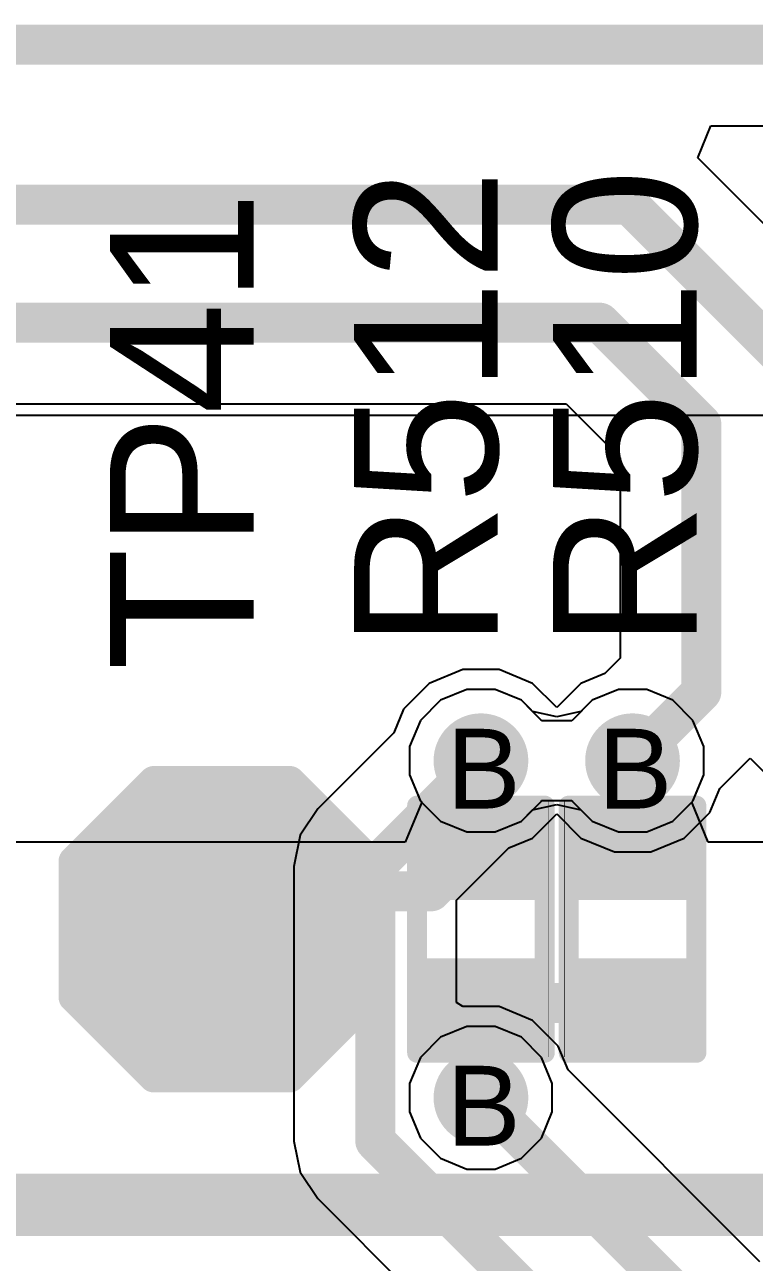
# Model space of a CAD drawing. Header units: inches. Extents: x 0 to 5379, y 0 to 5429.
# Drawn here: x 65.95 to 70.6, y 141.98 to 149.86 of the extents above; entities that cross this region are included whole.
import ezdxf

# ---------------------------------------------------------------- set-up
doc = ezdxf.new("R2010")
doc.units = ezdxf.units.IN
for name, color, linetype in [('Bottom Layer', 5, 'Continuous'), ('Bottom Solder', 6, 'Continuous'), ('Drill Drawing', 1, 'Continuous'), ('GND01', 16, 'Continuous'), ('GND02', 76, 'Continuous'), ('PWR', 156, 'Continuous'), ('SIG 01', 90, 'Continuous'), ('Top Layer', 1, 'Continuous'), ('Top Overlay', 2, 'Continuous'), ('Top Paste', 8, 'Continuous'), ('Top Solder', 216, 'Continuous'), ('Via Holes', 16, 'Continuous')]:
    doc.layers.add(name, color=color, linetype=linetype)
doc.styles.add('Arial', font='', dxfattribs={"height": 0.2})
doc.styles.get('Arial').set_extended_font_data('Arial')

# ---------------------------------------------------------------- blocks, each defined once
blk = doc.blocks.new('T__________158')
at = {"layer": 'Top Layer'}
blk.add_hatch(color=1, dxfattribs=at).paths.add_polyline_path([(0.381, 0.762), (-0.381, 0.762), (-0.762, 0.381), (-0.762, -0.381), (-0.381, -0.762), (0.381, -0.762), (0.762, -0.381), (0.762, 0.381)])
at = {"layer": 'Top Paste'}
blk.add_hatch(color=8, dxfattribs=at).paths.add_polyline_path([(0.381, 0.762), (-0.381, 0.762), (-0.762, 0.381), (-0.762, -0.381), (-0.381, -0.762), (0.381, -0.762), (0.762, -0.381), (0.762, 0.381)])
at = {"layer": 'Top Solder'}
blk.add_hatch(color=216, dxfattribs=at).paths.add_polyline_path([(0.4318, 0.8636), (-0.4318, 0.8636), (-0.8636, 0.4318), (-0.8636, -0.4318), (-0.4318, -0.8636), (0.4318, -0.8636), (0.8636, -0.4318), (0.8636, 0.4318)])
at = {"layer": 'Top Overlay'}
for points in [[(-0.4318, 0.9398, 0.2, 0.2, 0), (-0.9398, 0.4318, 0.2, 0.2, 0)], [(-0.4318, 0.9398, 0.2, 0.2, 0), (0.4318, 0.9398, 0.2, 0.2, 0)], [(0.4318, 0.9398, 0.2, 0.2, 0), (0.9398, 0.4318, 0.2, 0.2, 0)], [(-0.9398, 0.4318, 0.2, 0.2, 0), (-0.9398, -0.4318, 0.2, 0.2, 0)], [(0.9398, 0.4318, 0.2, 0.2, 0), (0.9398, -0.4318, 0.2, 0.2, 0)], [(-0.9398, -0.4318, 0.2, 0.2, 0), (-0.4318, -0.9398, 0.2, 0.2, 0)], [(0.9398, -0.4318, 0.2, 0.2, 0), (0.4318, -0.9398, 0.2, 0.2, 0)], [(-0.4318, -0.9398, 0.2, 0.2, 0), (0.4318, -0.9398, 0.2, 0.2, 0)]]:
    blk.add_lwpolyline(points, format="xyseb", dxfattribs=at)
for points in [[(-0.4818, 0.9398, 0.1, 0.1, 1), (-0.3818, 0.9398, 0.1, 0.1, 1)], [(-0.4818, 0.9398, 0.1, 0.1, 1), (-0.3818, 0.9398, 0.1, 0.1, 1)], [(0.3818, 0.9398, 0.1, 0.1, 1), (0.4818, 0.9398, 0.1, 0.1, 1)], [(0.3818, 0.9398, 0.1, 0.1, 1), (0.4818, 0.9398, 0.1, 0.1, 1)], [(-0.9898, 0.4318, 0.1, 0.1, 1), (-0.8898, 0.4318, 0.1, 0.1, 1)], [(-0.9898, 0.4318, 0.1, 0.1, 1), (-0.8898, 0.4318, 0.1, 0.1, 1)], [(0.8898, 0.4318, 0.1, 0.1, 1), (0.9898, 0.4318, 0.1, 0.1, 1)], [(0.8898, 0.4318, 0.1, 0.1, 1), (0.9898, 0.4318, 0.1, 0.1, 1)], [(-0.9898, -0.4318, 0.1, 0.1, 1), (-0.8898, -0.4318, 0.1, 0.1, 1)], [(-0.9898, -0.4318, 0.1, 0.1, 1), (-0.8898, -0.4318, 0.1, 0.1, 1)], [(0.8898, -0.4318, 0.1, 0.1, 1), (0.9898, -0.4318, 0.1, 0.1, 1)], [(0.8898, -0.4318, 0.1, 0.1, 1), (0.9898, -0.4318, 0.1, 0.1, 1)], [(-0.4818, -0.9398, 0.1, 0.1, 1), (-0.3818, -0.9398, 0.1, 0.1, 1)], [(-0.4818, -0.9398, 0.1, 0.1, 1), (-0.3818, -0.9398, 0.1, 0.1, 1)], [(0.3818, -0.9398, 0.1, 0.1, 1), (0.4818, -0.9398, 0.1, 0.1, 1)], [(0.3818, -0.9398, 0.1, 0.1, 1), (0.4818, -0.9398, 0.1, 0.1, 1)]]:
    blk.add_lwpolyline(points, format="xyseb", close=True, dxfattribs=at)
blk = doc.blocks.new('R___0402_267')
at = {"layer": 'Top Layer'}
for points in [[(-0.6985, -0.3175), (-0.6985, 0.3175), (-0.2413, 0.3175), (-0.2413, -0.3175)], [(0.2413, -0.3175), (0.2413, 0.3175), (0.6985, 0.3175), (0.6985, -0.3175)]]:
    blk.add_hatch(color=1, dxfattribs=at).paths.add_polyline_path(points)
at = {"layer": 'Top Paste'}
for points in [[(-0.6985, -0.3175), (-0.6985, 0.3175), (-0.2413, 0.3175), (-0.2413, -0.3175)], [(0.2413, -0.3175), (0.2413, 0.3175), (0.6985, 0.3175), (0.6985, -0.3175)]]:
    blk.add_hatch(color=8, dxfattribs=at).paths.add_polyline_path(points)
at = {"layer": 'Top Solder'}
for points in [[(-0.7535, -0.3725), (-0.7535, 0.3725), (-0.1863, 0.3725), (-0.1863, -0.3725)], [(0.1863, -0.3725), (0.1863, 0.3725), (0.7535, 0.3725), (0.7535, -0.3725)]]:
    blk.add_hatch(color=216, dxfattribs=at).paths.add_polyline_path(points)
at = {"layer": 'Top Overlay'}
for points in [[(-0.7874, 0.4064, 0.127, 0.127, 0), (0.7874, 0.4064, 0.127, 0.127, 0)], [(-0.7874, 0.4064, 0.127, 0.127, 0), (-0.7874, -0.4064, 0.127, 0.127, 0)], [(0.7874, 0.4064, 0.127, 0.127, 0), (0.7874, -0.4064, 0.127, 0.127, 0)], [(-0.7874, -0.4064, 0.127, 0.127, 0), (0.7874, -0.4064, 0.127, 0.127, 0)], [(-0.8128, -0.4318, 0.00323, 0.00323, 0), (0.8128, -0.4318, 0.00323, 0.00323, 0)]]:
    blk.add_lwpolyline(points, format="xyseb", dxfattribs=at)
for points in [[(-0.8191, 0.4064, 0.0635, 0.0635, 1), (-0.7556, 0.4064, 0.0635, 0.0635, 1)], [(-0.8191, 0.4064, 0.0635, 0.0635, 1), (-0.7556, 0.4064, 0.0635, 0.0635, 1)], [(0.7556, 0.4064, 0.0635, 0.0635, 1), (0.8191, 0.4064, 0.0635, 0.0635, 1)], [(0.7556, 0.4064, 0.0635, 0.0635, 1), (0.8191, 0.4064, 0.0635, 0.0635, 1)], [(-0.8191, -0.4064, 0.0635, 0.0635, 1), (-0.7556, -0.4064, 0.0635, 0.0635, 1)], [(-0.8191, -0.4064, 0.0635, 0.0635, 1), (-0.7556, -0.4064, 0.0635, 0.0635, 1)], [(0.7556, -0.4064, 0.0635, 0.0635, 1), (0.8191, -0.4064, 0.0635, 0.0635, 1)], [(0.7556, -0.4064, 0.0635, 0.0635, 1), (0.8191, -0.4064, 0.0635, 0.0635, 1)], [(-0.8136, -0.4318, 0.00161, 0.00161, 1), (-0.812, -0.4318, 0.00161, 0.00161, 1)], [(0.812, -0.4318, 0.00161, 0.00161, 1), (0.8136, -0.4318, 0.00161, 0.00161, 1)]]:
    blk.add_lwpolyline(points, format="xyseb", close=True, dxfattribs=at)
blk = doc.blocks.new('R___0402_269')
at = {"layer": 'Top Layer'}
for points in [[(-0.6985, -0.3175), (-0.6985, 0.3175), (-0.2413, 0.3175), (-0.2413, -0.3175)], [(0.2413, -0.3175), (0.2413, 0.3175), (0.6985, 0.3175), (0.6985, -0.3175)]]:
    blk.add_hatch(color=1, dxfattribs=at).paths.add_polyline_path(points)
at = {"layer": 'Top Paste'}
for points in [[(-0.6985, -0.3175), (-0.6985, 0.3175), (-0.2413, 0.3175), (-0.2413, -0.3175)], [(0.2413, -0.3175), (0.2413, 0.3175), (0.6985, 0.3175), (0.6985, -0.3175)]]:
    blk.add_hatch(color=8, dxfattribs=at).paths.add_polyline_path(points)
at = {"layer": 'Top Solder'}
for points in [[(-0.7535, -0.3725), (-0.7535, 0.3725), (-0.1863, 0.3725), (-0.1863, -0.3725)], [(0.1863, -0.3725), (0.1863, 0.3725), (0.7535, 0.3725), (0.7535, -0.3725)]]:
    blk.add_hatch(color=216, dxfattribs=at).paths.add_polyline_path(points)
at = {"layer": 'Top Overlay'}
for points in [[(0.7874, 0.4064, 0.127, 0.127, 0), (-0.7874, 0.4064, 0.127, 0.127, 0)], [(-0.7874, -0.4064, 0.127, 0.127, 0), (-0.7874, 0.4064, 0.127, 0.127, 0)], [(0.7874, -0.4064, 0.127, 0.127, 0), (0.7874, 0.4064, 0.127, 0.127, 0)], [(0.7874, -0.4064, 0.127, 0.127, 0), (-0.7874, -0.4064, 0.127, 0.127, 0)], [(0.8128, -0.4318, 0.00323, 0.00323, 0), (-0.8128, -0.4318, 0.00323, 0.00323, 0)]]:
    blk.add_lwpolyline(points, format="xyseb", dxfattribs=at)
for points in [[(-0.8191, 0.4064, 0.0635, 0.0635, 1), (-0.7556, 0.4064, 0.0635, 0.0635, 1)], [(-0.8191, 0.4064, 0.0635, 0.0635, 1), (-0.7556, 0.4064, 0.0635, 0.0635, 1)], [(0.7556, 0.4064, 0.0635, 0.0635, 1), (0.8191, 0.4064, 0.0635, 0.0635, 1)], [(0.7556, 0.4064, 0.0635, 0.0635, 1), (0.8191, 0.4064, 0.0635, 0.0635, 1)], [(-0.8191, -0.4064, 0.0635, 0.0635, 1), (-0.7556, -0.4064, 0.0635, 0.0635, 1)], [(-0.8191, -0.4064, 0.0635, 0.0635, 1), (-0.7556, -0.4064, 0.0635, 0.0635, 1)], [(0.7556, -0.4064, 0.0635, 0.0635, 1), (0.8191, -0.4064, 0.0635, 0.0635, 1)], [(0.7556, -0.4064, 0.0635, 0.0635, 1), (0.8191, -0.4064, 0.0635, 0.0635, 1)], [(-0.8136, -0.4318, 0.00161, 0.00161, 1), (-0.812, -0.4318, 0.00161, 0.00161, 1)], [(0.812, -0.4318, 0.00161, 0.00161, 1), (0.8136, -0.4318, 0.00161, 0.00161, 1)]]:
    blk.add_lwpolyline(points, format="xyseb", close=True, dxfattribs=at)

msp = doc.modelspace()

# ---------------------------------------------------------------- hatches: boundary and pattern name
at = {"layer": 'Bottom Layer'}
h = msp.add_hatch(color=5, dxfattribs=at)
edge = h.paths.add_edge_path()
edge.add_arc((68.8594, 145.1716), 0.2, 0, 360)
h = msp.add_hatch(color=5, dxfattribs=at)
edge = h.paths.add_edge_path()
edge.add_arc((69.8246, 145.1716), 0.2, 0, 360)
h = msp.add_hatch(color=5, dxfattribs=at)
edge = h.paths.add_edge_path()
edge.add_arc((68.8594, 143.0248), 0.2, 0, 360)
at = {"layer": 'Bottom Solder'}
h = msp.add_hatch(color=6, dxfattribs=at)
edge = h.paths.add_edge_path()
edge.add_arc((68.8594, 145.1716), 0.3016, 0, 360)
h = msp.add_hatch(color=6, dxfattribs=at)
edge = h.paths.add_edge_path()
edge.add_arc((69.8246, 145.1716), 0.3016, 0, 360)
h = msp.add_hatch(color=6, dxfattribs=at)
edge = h.paths.add_edge_path()
edge.add_arc((68.8594, 143.0248), 0.3016, 0, 360)
at = {"layer": 'GND01'}
h = msp.add_hatch(color=16, dxfattribs=at)
edge = h.paths.add_edge_path()
edge.add_arc((68.8594, 145.1716), 0.2, 0, 360)
h = msp.add_hatch(color=16, dxfattribs=at)
edge = h.paths.add_edge_path()
edge.add_arc((69.8246, 145.1716), 0.2, 0, 360)
h = msp.add_hatch(color=16, dxfattribs=at)
edge = h.paths.add_edge_path()
edge.add_arc((68.8594, 143.0248), 0.2, 0, 360)
at = {"layer": 'GND02'}
h = msp.add_hatch(color=76, dxfattribs=at)
edge = h.paths.add_edge_path()
edge.add_arc((68.8594, 145.1716), 0.2, 0, 360)
h = msp.add_hatch(color=76, dxfattribs=at)
edge = h.paths.add_edge_path()
edge.add_arc((69.8246, 145.1716), 0.2, 0, 360)
h = msp.add_hatch(color=76, dxfattribs=at)
edge = h.paths.add_edge_path()
edge.add_arc((68.8594, 143.0248), 0.2, 0, 360)
at = {"layer": 'PWR'}
h = msp.add_hatch(color=156, dxfattribs=at)
edge = h.paths.add_edge_path()
edge.add_arc((68.8594, 145.1716), 0.2, 0, 360)
h = msp.add_hatch(color=156, dxfattribs=at)
edge = h.paths.add_edge_path()
edge.add_arc((69.8246, 145.1716), 0.2, 0, 360)
h = msp.add_hatch(color=156, dxfattribs=at)
edge = h.paths.add_edge_path()
edge.add_arc((68.8594, 143.0248), 0.2, 0, 360)
at = {"layer": 'SIG 01'}
h = msp.add_hatch(color=90, dxfattribs=at)
edge = h.paths.add_edge_path()
edge.add_arc((68.8594, 145.1716), 0.2, 0, 360)
h = msp.add_hatch(color=90, dxfattribs=at)
edge = h.paths.add_edge_path()
edge.add_arc((69.8246, 145.1716), 0.2, 0, 360)
h = msp.add_hatch(color=90, dxfattribs=at)
edge = h.paths.add_edge_path()
edge.add_arc((68.8594, 143.0248), 0.2, 0, 360)
at = {"layer": 'Top Layer'}
h = msp.add_hatch(color=1, dxfattribs=at)
edge = h.paths.add_edge_path()
edge.add_arc((68.8594, 145.1716), 0.2, 0, 360)
h = msp.add_hatch(color=1, dxfattribs=at)
edge = h.paths.add_edge_path()
edge.add_arc((69.8246, 145.1716), 0.2, 0, 360)
h = msp.add_hatch(color=1, dxfattribs=at)
edge = h.paths.add_edge_path()
edge.add_arc((68.8594, 143.0248), 0.2, 0, 360)
at = {"layer": 'Top Solder'}
h = msp.add_hatch(color=216, dxfattribs=at)
edge = h.paths.add_edge_path()
edge.add_arc((68.8594, 145.1716), 0.3016, 0, 360)
h = msp.add_hatch(color=216, dxfattribs=at)
edge = h.paths.add_edge_path()
edge.add_arc((69.8246, 145.1716), 0.3016, 0, 360)
h = msp.add_hatch(color=216, dxfattribs=at)
edge = h.paths.add_edge_path()
edge.add_arc((68.8594, 143.0248), 0.3016, 0, 360)
at = {"layer": 'Via Holes'}
h = msp.add_hatch(color=7, dxfattribs=at)
edge = h.paths.add_edge_path()
edge.add_arc((68.8594, 145.1716), 0.1, 0, 360)
h = msp.add_hatch(color=7, dxfattribs=at)
edge = h.paths.add_edge_path()
edge.add_arc((69.8246, 145.1716), 0.1, 0, 360)
h = msp.add_hatch(color=7, dxfattribs=at)
edge = h.paths.add_edge_path()
edge.add_arc((68.8594, 143.0248), 0.1, 0, 360)

# ---------------------------------------------------------------- linework, layer by layer
at = {"layer": 'Bottom Layer'}
for p, q in [((68.7691, 145.6256), (68.6022, 145.5565)), ((68.9497, 145.6256), (68.7691, 145.6256)), ((69.1166, 145.5565), (68.9497, 145.6256)), ((69.7343, 145.6256), (69.5674, 145.5565)), ((69.9149, 145.6256), (69.7343, 145.6256)), ((70.0818, 145.5565), (69.9149, 145.6256)), ((68.6022, 145.5565), (68.4745, 145.4288)), ((69.2443, 145.4288), (69.1166, 145.5565)), ((69.5674, 145.5565), (69.4397, 145.4288)), ((70.2095, 145.4288), (70.0818, 145.5565)), ((68.4745, 145.4288), (68.4054, 145.2619)), ((69.2458, 145.4252), (69.2443, 145.4288)), ((69.4382, 145.4252), (69.2458, 145.4252)), ((69.4397, 145.4288), (69.4382, 145.4252)), ((70.2786, 145.2619), (70.2095, 145.4288)), ((68.4054, 145.2619), (68.4054, 145.0813)), ((70.2786, 145.0813), (70.2786, 145.2619)), ((68.4054, 145.0813), (68.4745, 144.9144)), ((70.2095, 144.9144), (70.2786, 145.0813)), ((68.4745, 144.9144), (68.6022, 144.7867)), ((69.1166, 144.7867), (69.2443, 144.9144)), ((69.2443, 144.9144), (69.2458, 144.918)), ((69.2458, 144.918), (69.4382, 144.918)), ((69.4382, 144.918), (69.4397, 144.9144)), ((69.4397, 144.9144), (69.5674, 144.7867)), ((70.0818, 144.7867), (70.2095, 144.9144)), ((68.6022, 144.7867), (68.7691, 144.7176)), ((68.9497, 144.7176), (69.1166, 144.7867)), ((69.5674, 144.7867), (69.7343, 144.7176)), ((69.9149, 144.7176), (70.0818, 144.7867)), ((68.7691, 144.7176), (68.9497, 144.7176)), ((69.7343, 144.7176), (69.9149, 144.7176)), ((68.7691, 143.4788), (68.6022, 143.4097)), ((68.9497, 143.4788), (68.7691, 143.4788)), ((69.1166, 143.4097), (68.9497, 143.4788)), ((68.6022, 143.4097), (68.4745, 143.282)), ((69.2443, 143.282), (69.1166, 143.4097)), ((68.4745, 143.282), (68.4054, 143.1151)), ((69.3134, 143.1151), (69.2443, 143.282)), ((68.4054, 143.1151), (68.4054, 142.9345)), ((69.3134, 142.9345), (69.3134, 143.1151)), ((68.4054, 142.9345), (68.4745, 142.7676)), ((69.2443, 142.7676), (69.3134, 142.9345)), ((68.4745, 142.7676), (68.6022, 142.6399)), ((69.1166, 142.6399), (69.2443, 142.7676)), ((68.6022, 142.6399), (68.7691, 142.5708)), ((68.9497, 142.5708), (69.1166, 142.6399)), ((68.7691, 142.5708), (68.9497, 142.5708))]:
    msp.add_line(p, q, dxfattribs=at)
at = {"layer": 'GND01'}
for p, q in [((68.7691, 145.6256), (68.6022, 145.5565)), ((68.9497, 145.6256), (68.7691, 145.6256)), ((69.1166, 145.5565), (68.9497, 145.6256)), ((69.7343, 145.6256), (69.5674, 145.5565)), ((69.9149, 145.6256), (69.7343, 145.6256)), ((70.0818, 145.5565), (69.9149, 145.6256)), ((68.6022, 145.5565), (68.4745, 145.4288)), ((69.1881, 145.485), (69.1166, 145.5565)), ((69.5674, 145.5565), (69.4959, 145.485)), ((70.2095, 145.4288), (70.0818, 145.5565)), ((69.342, 145.4506), (69.1881, 145.485)), ((69.4959, 145.485), (69.342, 145.4506)), ((68.4745, 145.4288), (68.4054, 145.2619)), ((70.2786, 145.2619), (70.2095, 145.4288)), ((68.4054, 145.2619), (68.4054, 145.0813)), ((70.2786, 145.0813), (70.2786, 145.2619)), ((68.4054, 145.0813), (68.4745, 144.9144)), ((70.2095, 144.9144), (70.2786, 145.0813)), ((68.4745, 144.9144), (68.6022, 144.7867)), ((69.1881, 144.8582), (69.342, 144.8926)), ((69.342, 144.8926), (69.4959, 144.8582)), ((70.0818, 144.7867), (70.2095, 144.9144)), ((69.1166, 144.7867), (69.1881, 144.8582)), ((69.4959, 144.8582), (69.5674, 144.7867)), ((68.6022, 144.7867), (68.7691, 144.7176)), ((68.9497, 144.7176), (69.1166, 144.7867)), ((69.5674, 144.7867), (69.7343, 144.7176)), ((69.9149, 144.7176), (70.0818, 144.7867)), ((68.7691, 144.7176), (68.9497, 144.7176)), ((69.7343, 144.7176), (69.9149, 144.7176)), ((68.7691, 143.4788), (68.6022, 143.4097)), ((68.9497, 143.4788), (68.7691, 143.4788)), ((69.1166, 143.4097), (68.9497, 143.4788)), ((68.6022, 143.4097), (68.4745, 143.282)), ((69.2443, 143.282), (69.1166, 143.4097)), ((68.4745, 143.282), (68.4054, 143.1151)), ((69.3134, 143.1151), (69.2443, 143.282)), ((68.4054, 143.1151), (68.4054, 142.9345)), ((69.3134, 142.9345), (69.3134, 143.1151)), ((68.4054, 142.9345), (68.4745, 142.7676)), ((69.2443, 142.7676), (69.3134, 142.9345)), ((68.4745, 142.7676), (68.6022, 142.6399)), ((69.1166, 142.6399), (69.2443, 142.7676)), ((68.6022, 142.6399), (68.7691, 142.5708)), ((68.9497, 142.5708), (69.1166, 142.6399)), ((68.7691, 142.5708), (68.9497, 142.5708))]:
    msp.add_line(p, q, dxfattribs=at)
at = {"layer": 'GND02'}
for p, q in [((68.7691, 145.6256), (68.6022, 145.5565)), ((68.9497, 145.6256), (68.7691, 145.6256)), ((69.1166, 145.5565), (68.9497, 145.6256)), ((69.7343, 145.6256), (69.5674, 145.5565)), ((69.9149, 145.6256), (69.7343, 145.6256)), ((70.0818, 145.5565), (69.9149, 145.6256)), ((68.6022, 145.5565), (68.4745, 145.4288)), ((69.1881, 145.485), (69.1166, 145.5565)), ((69.5674, 145.5565), (69.4959, 145.485)), ((70.2095, 145.4288), (70.0818, 145.5565)), ((69.342, 145.4506), (69.1881, 145.485)), ((69.4959, 145.485), (69.342, 145.4506)), ((68.4745, 145.4288), (68.4054, 145.2619)), ((70.2786, 145.2619), (70.2095, 145.4288)), ((68.4054, 145.2619), (68.4054, 145.0813)), ((70.2786, 145.0813), (70.2786, 145.2619)), ((68.4054, 145.0813), (68.4745, 144.9144)), ((70.2095, 144.9144), (70.2786, 145.0813)), ((68.4745, 144.9144), (68.6022, 144.7867)), ((69.1881, 144.8582), (69.342, 144.8926)), ((69.342, 144.8926), (69.4959, 144.8582)), ((70.0818, 144.7867), (70.2095, 144.9144)), ((69.1166, 144.7867), (69.1881, 144.8582)), ((69.4959, 144.8582), (69.5674, 144.7867)), ((68.6022, 144.7867), (68.7691, 144.7176)), ((68.9497, 144.7176), (69.1166, 144.7867)), ((69.5674, 144.7867), (69.7343, 144.7176)), ((69.9149, 144.7176), (70.0818, 144.7867)), ((68.7691, 144.7176), (68.9497, 144.7176)), ((69.7343, 144.7176), (69.9149, 144.7176)), ((68.7691, 143.4788), (68.6022, 143.4097)), ((68.9497, 143.4788), (68.7691, 143.4788)), ((69.1166, 143.4097), (68.9497, 143.4788)), ((68.6022, 143.4097), (68.4745, 143.282)), ((69.2443, 143.282), (69.1166, 143.4097)), ((68.4745, 143.282), (68.4054, 143.1151)), ((69.3134, 143.1151), (69.2443, 143.282)), ((68.4054, 143.1151), (68.4054, 142.9345)), ((69.3134, 142.9345), (69.3134, 143.1151)), ((68.4054, 142.9345), (68.4745, 142.7676)), ((69.2443, 142.7676), (69.3134, 142.9345)), ((68.4745, 142.7676), (68.6022, 142.6399)), ((69.1166, 142.6399), (69.2443, 142.7676)), ((68.6022, 142.6399), (68.7691, 142.5708)), ((68.9497, 142.5708), (69.1166, 142.6399)), ((68.7691, 142.5708), (68.9497, 142.5708))]:
    msp.add_line(p, q, dxfattribs=at)
at = {"layer": 'PWR'}
for p, q in [((68.7691, 145.6256), (68.6022, 145.5565)), ((68.9497, 145.6256), (68.7691, 145.6256)), ((69.1166, 145.5565), (68.9497, 145.6256)), ((69.7343, 145.6256), (69.5674, 145.5565)), ((69.9149, 145.6256), (69.7343, 145.6256)), ((70.0818, 145.5565), (69.9149, 145.6256)), ((68.6022, 145.5565), (68.4745, 145.4288)), ((69.1881, 145.485), (69.1166, 145.5565)), ((69.5674, 145.5565), (69.4959, 145.485)), ((70.2095, 145.4288), (70.0818, 145.5565)), ((69.342, 145.4506), (69.1881, 145.485)), ((69.4959, 145.485), (69.342, 145.4506)), ((68.4745, 145.4288), (68.4054, 145.2619)), ((70.2786, 145.2619), (70.2095, 145.4288)), ((68.4054, 145.2619), (68.4054, 145.0813)), ((70.2786, 145.0813), (70.2786, 145.2619)), ((68.4054, 145.0813), (68.4745, 144.9144)), ((70.2095, 144.9144), (70.2786, 145.0813)), ((68.4822, 144.9068), (68.377, 144.6528)), ((68.4745, 144.9144), (68.4822, 144.9068)), ((70.2018, 144.9068), (70.2095, 144.9144)), ((70.307, 144.6528), (70.2018, 144.9068)), ((68.377, 144.6528), (64.4219, 144.6528)), ((70.8418, 144.6528), (70.307, 144.6528))]:
    msp.add_line(p, q, dxfattribs=at)
msp.add_lwpolyline([(58.5993, 142.4137, 0.254, 0.254, 0), (85.905, 142.4137, 0.254, 0.254, 0)], format="xyseb", dxfattribs=at)
at = {"layer": 'SIG 01'}
for p, q in [((70.2394, 149.0115), (70.3236, 149.2147)), ((70.3236, 149.2147), (80.2201, 149.2147)), ((71.2521, 147.9988), (70.2394, 149.0115)), ((60.0248, 147.4441), (69.402, 147.4441)), ((69.402, 147.4441), (69.745, 147.1011)), ((69.745, 147.1011), (69.745, 145.8245)), ((68.7438, 145.7526), (68.5303, 145.6642)), ((68.975, 145.7526), (68.7438, 145.7526)), ((69.1885, 145.6642), (68.975, 145.7526)), ((69.745, 145.8245), (69.6477, 145.7272)), ((69.6477, 145.7272), (69.4955, 145.6642)), ((68.5303, 145.6642), (68.3669, 145.5007)), ((69.342, 145.5107), (69.1885, 145.6642)), ((69.4955, 145.6642), (69.342, 145.5107)), ((68.3669, 145.5007), (68.3038, 145.3485)), ((68.3038, 145.3485), (67.82, 144.8647)), ((70.3802, 144.9947), (70.5744, 145.1889)), ((70.5744, 145.1889), (70.7686, 144.9947)), ((70.3172, 144.8425), (70.3802, 144.9947)), ((67.82, 144.8647), (67.7078, 144.6967)), ((69.1885, 144.6791), (69.342, 144.8326)), ((69.342, 144.8326), (69.4955, 144.6791)), ((70.1537, 144.6791), (70.3172, 144.8425)), ((67.7078, 144.6967), (67.6683, 144.4985)), ((69.0363, 144.616), (69.1885, 144.6791)), ((69.4955, 144.6791), (69.709, 144.5906)), ((69.9402, 144.5906), (70.1537, 144.6791)), ((68.7042, 144.284), (69.0363, 144.616)), ((69.709, 144.5906), (69.9402, 144.5906)), ((67.6683, 144.4985), (67.6683, 142.7489)), ((68.7042, 143.6323), (68.7042, 144.284)), ((68.7438, 143.6058), (68.7042, 143.6323)), ((68.975, 143.6058), (68.7438, 143.6058)), ((69.1885, 143.5174), (68.975, 143.6058)), ((69.352, 143.3539), (69.1885, 143.5174)), ((69.415, 143.2017), (69.352, 143.3539)), ((70.6361, 141.9806), (69.415, 143.2017)), ((67.6683, 142.7489), (67.7078, 142.5507)), ((67.7078, 142.5507), (67.82, 142.3827)), ((67.82, 142.3827), (69.205, 140.9977))]:
    msp.add_line(p, q, dxfattribs=at)
for points in [[(17.1306, 149.7326, 0.254, 0.254, 0), (80.4346, 149.7326, 0.254, 0.254, 0)], [(16.0942, 148.7137, 0.254, 0.254, 0), (69.8047, 148.7137, 0.254, 0.254, 0)], [(69.8047, 148.7137, 0.254, 0.254, 0), (70.8858, 147.6325, 0.254, 0.254, 0)], [(16.0003, 147.962, 0.254, 0.254, 0), (69.6166, 147.962, 0.254, 0.254, 0)], [(69.6166, 147.962, 0.254, 0.254, 0), (70.263, 147.3156, 0.254, 0.254, 0)], [(70.263, 145.61, 0.254, 0.254, 0), (70.263, 147.3156, 0.254, 0.254, 0)], [(69.8246, 145.1716, 0.254, 0.254, 0), (70.263, 145.61, 0.254, 0.254, 0)], [(68.1863, 144.4985, 0.254, 0.254, 0), (68.8594, 145.1716, 0.254, 0.254, 0)], [(68.1863, 142.7489, 0.254, 0.254, 0), (68.1863, 144.4985, 0.254, 0.254, 0)], [(68.8594, 143.0248, 0.254, 0.254, 0), (70.3174, 141.5668, 0.254, 0.254, 0)], [(68.1863, 142.7489, 0.254, 0.254, 0), (69.723, 141.2122, 0.254, 0.254, 0)]]:
    msp.add_lwpolyline(points, format="xyseb", dxfattribs=at)
for points in [[(69.7412, 148.7137, 0.127, 0.127, 1), (69.8682, 148.7137, 0.127, 0.127, 1)], [(69.7412, 148.7137, 0.127, 0.127, 1), (69.8682, 148.7137, 0.127, 0.127, 1)], [(69.5531, 147.962, 0.127, 0.127, 1), (69.6801, 147.962, 0.127, 0.127, 1)], [(69.5531, 147.962, 0.127, 0.127, 1), (69.6801, 147.962, 0.127, 0.127, 1)], [(70.1995, 147.3156, 0.127, 0.127, 1), (70.3265, 147.3156, 0.127, 0.127, 1)], [(70.1995, 147.3156, 0.127, 0.127, 1), (70.3265, 147.3156, 0.127, 0.127, 1)], [(70.1995, 145.61, 0.127, 0.127, 1), (70.3265, 145.61, 0.127, 0.127, 1)], [(70.1995, 145.61, 0.127, 0.127, 1), (70.3265, 145.61, 0.127, 0.127, 1)], [(68.7959, 145.1716, 0.127, 0.127, 1), (68.9229, 145.1716, 0.127, 0.127, 1)], [(69.7611, 145.1716, 0.127, 0.127, 1), (69.8881, 145.1716, 0.127, 0.127, 1)], [(68.1228, 144.4985, 0.127, 0.127, 1), (68.2498, 144.4985, 0.127, 0.127, 1)], [(68.1228, 144.4985, 0.127, 0.127, 1), (68.2498, 144.4985, 0.127, 0.127, 1)], [(68.7959, 143.0248, 0.127, 0.127, 1), (68.9229, 143.0248, 0.127, 0.127, 1)], [(68.1228, 142.7489, 0.127, 0.127, 1), (68.2498, 142.7489, 0.127, 0.127, 1)], [(68.1228, 142.7489, 0.127, 0.127, 1), (68.2498, 142.7489, 0.127, 0.127, 1)]]:
    msp.add_lwpolyline(points, format="xyseb", close=True, dxfattribs=at)
at = {"layer": 'Top Layer'}
for p, q in [((301.9806, 147.3708), (0.381, 147.3708)), ((88.8436, 147.3708), (56.0624, 147.3708))]:
    msp.add_line(p, q, dxfattribs=at)
for points in [[(68.8594, 144.5681, 0.254, 0.254, 0), (68.8594, 145.1716, 0.254, 0.254, 0)], [(69.8246, 144.5681, 0.254, 0.254, 0), (69.8246, 145.1716, 0.254, 0.254, 0)], [(68.5419, 144.3395, 0.254, 0.254, 0), (68.7705, 144.5681, 0.254, 0.254, 0)], [(68.7705, 144.5681, 0.254, 0.254, 0), (68.8594, 144.5681, 0.254, 0.254, 0)], [(67.2094, 144.0982, 0.254, 0.254, 0), (67.4507, 144.3395, 0.254, 0.254, 0)], [(67.4507, 144.3395, 0.254, 0.254, 0), (68.5419, 144.3395, 0.254, 0.254, 0)], [(68.8594, 143.0248, 0.254, 0.254, 0), (68.8594, 143.6283, 0.254, 0.254, 0)], [(68.8594, 143.6283, 0.254, 0.254, 0), (69.8246, 143.6283, 0.254, 0.254, 0)], [(51.1823, 142.2713, 0.254, 0.254, 0), (75.5089, 142.2713, 0.254, 0.254, 0)]]:
    msp.add_lwpolyline(points, format="xyseb", dxfattribs=at)
for points in [[(68.7959, 145.1716, 0.127, 0.127, 1), (68.9229, 145.1716, 0.127, 0.127, 1)], [(69.7611, 145.1716, 0.127, 0.127, 1), (69.8881, 145.1716, 0.127, 0.127, 1)], [(68.707, 144.5681, 0.127, 0.127, 1), (68.834, 144.5681, 0.127, 0.127, 1)], [(68.707, 144.5681, 0.127, 0.127, 1), (68.834, 144.5681, 0.127, 0.127, 1)], [(68.7959, 144.5681, 0.127, 0.127, 1), (68.9229, 144.5681, 0.127, 0.127, 1)], [(68.7959, 144.5681, 0.127, 0.127, 1), (68.9229, 144.5681, 0.127, 0.127, 1)], [(69.7611, 144.5681, 0.127, 0.127, 1), (69.8881, 144.5681, 0.127, 0.127, 1)], [(67.3872, 144.3395, 0.127, 0.127, 1), (67.5142, 144.3395, 0.127, 0.127, 1)], [(67.3872, 144.3395, 0.127, 0.127, 1), (67.5142, 144.3395, 0.127, 0.127, 1)], [(68.4784, 144.3395, 0.127, 0.127, 1), (68.6054, 144.3395, 0.127, 0.127, 1)], [(68.4784, 144.3395, 0.127, 0.127, 1), (68.6054, 144.3395, 0.127, 0.127, 1)], [(67.1459, 144.0982, 0.127, 0.127, 1), (67.2729, 144.0982, 0.127, 0.127, 1)], [(68.7959, 143.6283, 0.127, 0.127, 1), (68.9229, 143.6283, 0.127, 0.127, 1)], [(68.7959, 143.6283, 0.127, 0.127, 1), (68.9229, 143.6283, 0.127, 0.127, 1)], [(69.7611, 143.6283, 0.127, 0.127, 1), (69.8881, 143.6283, 0.127, 0.127, 1)], [(68.7959, 143.0248, 0.127, 0.127, 1), (68.9229, 143.0248, 0.127, 0.127, 1)]]:
    msp.add_lwpolyline(points, format="xyseb", close=True, dxfattribs=at)

# ---------------------------------------------------------------- block references
for name, p, rotation in [('T__________158', (67.2094, 144.0982), 90), ('R___0402_267', (68.8594, 144.0982), 90), ('R___0402_269', (69.8246, 144.0982), 270)]:
    msp.add_blockref(name, p, dxfattribs=dict(rotation=rotation))

# ---------------------------------------------------------------- texts
at = {"layer": 'Drill Drawing', "style": 'Arial'}
for p in [(68.6393, 144.8669), (69.6045, 144.8669), (68.6393, 142.7201)]:
    msp.add_text('B', height=0.508, dxfattribs=at).set_placement(p)
at = {"layer": 'Top Overlay', "style": 'Arial'}
for s, p in [('R512', (68.9663, 145.8862)), ('R510', (70.2325, 145.8862)), ('TP41', (67.4115, 145.7457))]:
    msp.add_text(s, height=0.9144, rotation=90, dxfattribs=at).set_placement(p)

doc.saveas('drawing.dxf')
